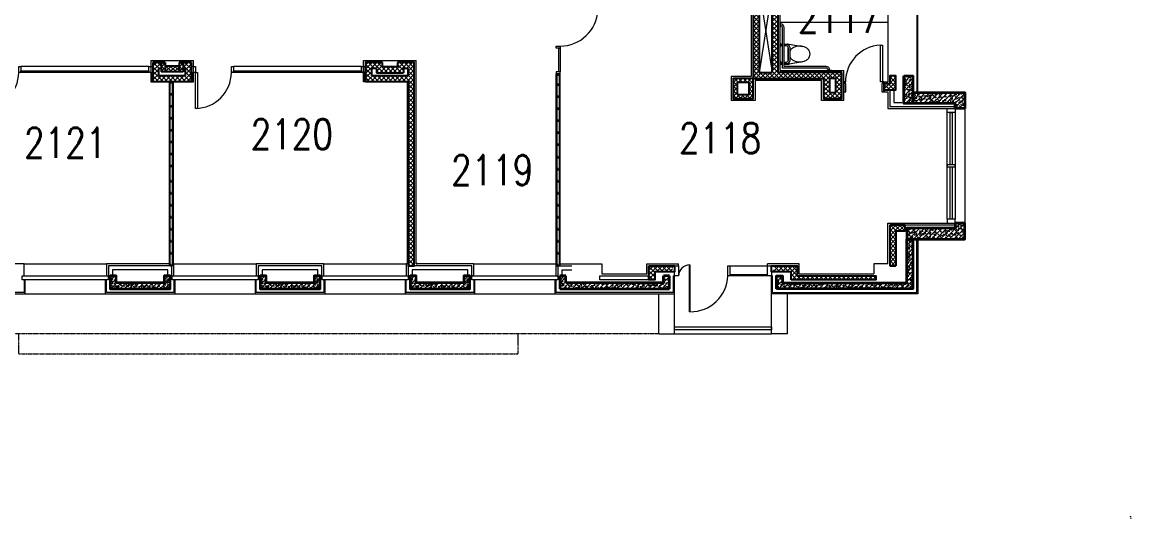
# Model space of a CAD drawing. Header units: inches. Extents: x 342932 to 557958, y 80625 to 242727.
# Drawn here: x 521725 to 549459, y 186094 to 198524 of the extents above; entities that cross this region are included whole.
import ezdxf
from ezdxf.enums import TextEntityAlignment as Align

# ---------------------------------------------------------------- set-up
doc = ezdxf.new("R2010")
doc.units = ezdxf.units.IN
doc.header["$MEASUREMENT"] = 0
doc.linetypes.add('First Floor$0$HIDDEN', pattern=[0.375, 0.25, -0.125])
for name, color, linetype, lineweight in [('0-Cubicles', 8, 'Continuous', 25), ('First Floor$0$A-G2-G-Building-Elements-Hidden', 251, 'First Floor$0$HIDDEN', 15), ('First Floor$0$A-G250-G-Walls-Low-Level', 251, 'Continuous', 15), ('First Floor$0$A-G250-G-Walls-Precast-Concrete', 251, 'Continuous', 35), ('First Floor$0$A-G250-M-Walls-Blockwork', 7, 'Continuous', 25), ('First Floor$0$A-G250-M-Walls-Plasterboard-Partition', 7, 'Continuous', 9), ('First Floor$0$A-G250-M-Walls-Stone', 251, 'Continuous', 15), ('First Floor$0$A-G252-H-Internal-Walls', 251, 'Continuous', 9), ('First Floor$0$A-G262-H-Precast-Panel', 251, 'Continuous', 5), ('First Floor$0$A-G312-M-Wall-Cladding-Panel', 7, 'Continuous', 9), ('First Floor$0$A-G312-M-Wall-Finish-Plaster', 7, 'Continuous', 15), ('First Floor$0$A-G321-M-Window', 251, 'Continuous', 9), ('First Floor$0$A-G322-M-Door', 251, 'Continuous', 15), ('First Floor$0$A-G4-M-Furniture-and-Fittings', 251, 'Continuous', 9), ('First Floor$0$A-G44-G-Fittings-Sanitary', 251, 'Continuous', 15), ('First Floor$0$A-Z036-G-Void-Symbology', 251, 'Continuous', 9), ('First Floor$0$Z-Z001-S-Room-Name-Identification-250', 7, 'Continuous', 15)]:
    doc.layers.add(name, color=color, linetype=linetype, lineweight=lineweight)
doc.styles.add('First Floor$0$Tag-RomanS', font='romans.shx', dxfattribs={"width": 0.8})
pattern_1 = [(50, (361382.11, 239676.52), (182.18467, -15.93909), [19.05, -209.55]), (355, (361382.11, 239676.52), (-35.24283, 191.05664), [15.24, -167.64]), (100.451, (361397.3, 239675.2), (146.9425, 175.11669), [16.19, -178.09]), (46.1842, (361382.11, 239727.32), (271.07904, -42.04233), [28.575, -314.325]), (96.6356, (361404.7, 239723.82), (237.40423, 247.42556), [24.285, -267.135]), (351.184, (361382.1, 239727.32), (237.4046, 247.4251), [22.86, -251.46]), (21, (361407.51, 239714.62), (151.61488, -102.26552), [19.05, -209.55]), (326, (361407.51, 239714.62), (61.80203, 184.18797), [15.24, -167.64]), (71.4514, (361420.15, 239706.1), (213.41649, 81.92286), [16.19, -178.09]), (37.5, (361382.114, 239676.52), (3.088603, 84.555039), [0, -165.608, 0, -170.18, 0, -168.275]), (7.5, (361382.11, 239676.52), (66.819663, 100.180575), [0, -97.028, 0, -161.798, 0, -64.135]), (327.5, (361325.47, 239676.52), (135.590595, -5.728744), [0, -63.5, 0, -198.12, 0, -262.89]), (317.5, (361300.07, 239676.52), (148.12918, 25.42649), [0, -82.55, 0, -131.572, 0, -186.69])]
pattern_2 = [(45, (361382.11, 239676.52), (-56.1266, 56.1266), [])]
pattern_3 = [(45, (361382.11, 239676.52), (-56.1266, 56.1266), []), (135, (361382.11, 239676.52), (-56.1266, -56.1266), [])]

# ---------------------------------------------------------------- blocks, each defined once
blk = doc.blocks.new('First Floor$0$D1000-250')
at = {"layer": 'First Floor$0$A-G322-M-Door', "ltscale": 0.02}
for q in [(-962, 250), (-950, 200)]:
    blk.add_line((-962, 200), q, dxfattribs=at)
at = {"layer": 'First Floor$0$A-G322-M-Door'}
blk.add_line((-38, 200), (-50, 200), dxfattribs=at)
blk.add_lwpolyline([(-88, 1174), (-38, 1174), (-38, 250), (-88, 250)], close=True, dxfattribs=at)
for points in [[(-962, 250), (-1000, 250), (-1000, 0), (-950, 0), (-950, 200)], [(-50, 200), (-50, 0), (0, 0), (0, 250), (-38, 250), (-38, 200)]]:
    blk.add_lwpolyline(points, dxfattribs=at)
blk.add_arc((-36, 249), 926, 93.2289, 179.9647, dxfattribs=at)
blk = doc.blocks.new('First Floor$0$Part Frame12')
for p, q in [((0, 100), (4615, 100)), ((0, 100), (0, 0)), ((0, 87), (4615, 87, 0)), ((0, 75), (4615, 75, 0)), ((4615, 25, 0), (0, 25)), ((4615, 12, 0), (0, 12)), ((0, 0), (4615, 0)), ((4615, 100), (4615, 0))]:
    blk.add_line(p, q)
at = {"elevation": 0}
for points in [[(0, 25), (0, 75), (50, 75), (50, 65), (10, 65), (10, 35), (50, 35), (50, 25)], [(300, 25), (300, 75), (350, 75), (350, 65), (310, 65), (310, 35), (350, 35), (350, 25)], [(600, 25), (600, 75), (650, 75), (650, 65), (610, 65), (610, 35), (650, 35), (650, 25)], [(900, 25), (900, 75), (950, 75), (950, 65), (910, 65), (910, 35), (950, 35), (950, 25)], [(1200, 25), (1200, 75), (1250, 75), (1250, 65), (1210, 65), (1210, 35), (1250, 35), (1250, 25)], [(1500, 25), (1500, 75), (1550, 75), (1550, 65), (1510, 65), (1510, 35), (1550, 35), (1550, 25)], [(1800, 25), (1800, 75), (1850, 75), (1850, 65), (1810, 65), (1810, 35), (1850, 35), (1850, 25)], [(2100, 25), (2100, 75), (2150, 75), (2150, 65), (2110, 65), (2110, 35), (2150, 35), (2150, 25)], [(2515, 25), (2515, 75), (2465, 75), (2465, 65), (2505, 65), (2505, 35), (2465, 35), (2465, 25)], [(2815, 25), (2815, 75), (2765, 75), (2765, 65), (2805, 65), (2805, 35), (2765, 35), (2765, 25)], [(3115, 25), (3115, 75), (3065, 75), (3065, 65), (3105, 65), (3105, 35), (3065, 35), (3065, 25)], [(3415, 25), (3415, 75), (3365, 75), (3365, 65), (3405, 65), (3405, 35), (3365, 35), (3365, 25)], [(3715, 25), (3715, 75), (3665, 75), (3665, 65), (3705, 65), (3705, 35), (3665, 35), (3665, 25)], [(4015, 25), (4015, 75), (3965, 75), (3965, 65), (4005, 65), (4005, 35), (3965, 35), (3965, 25)], [(4315, 25), (4315, 75), (4265, 75), (4265, 65), (4305, 65), (4305, 35), (4265, 35), (4265, 25)], [(4615, 25), (4615, 75), (4565, 75), (4565, 65), (4605, 65), (4605, 35), (4565, 35), (4565, 25)]]:
    blk.add_lwpolyline(points, close=True, dxfattribs=at)
blk = doc.blocks.new('First Floor$0$tag-roomname')
at = {"lineweight": 18, "ltscale": 0.01, "style": 'First Floor$0$Tag-RomanS', "width": 0.8}
blk.add_attdef('ROOM_NO_2', text='', height=3, dxfattribs=at).set_placement((0, 1.61), align=Align.MIDDLE_CENTER)
at = {"linetype": 'ByBlock', "lineweight": 15, "ltscale": 0.01, "style": 'First Floor$0$Tag-RomanS', "width": 0.8, "flags": 1}
for tag, p in [('ROOM_NAME_1', (0, -2.29)), ('ROOM_NAME_2', (0, -5.74))]:
    blk.add_attdef(tag, text='', height=2.5, dxfattribs=at).set_placement(p, align=Align.MIDDLE_CENTER)
blk = doc.blocks.new('First Floor$0$d25')
at = {"layer": 'First Floor$0$A-G321-M-Window', "elevation": 0}
blk.add_lwpolyline([(152280, -42465), (149070, -42465), (149070, -42435), (152280, -42435)], close=True, dxfattribs=at)
at = {"layer": 'First Floor$0$A-G322-M-Door'}
for p, q in [((152280, -42325, 0), (149070, -42325, 0)), ((152280, -42475, 0), (149070, -42475, 0))]:
    blk.add_line(p, q, dxfattribs=at)
at = {"layer": 'First Floor$0$A-G322-M-Door', "elevation": 0}
for points in [[(148070, -42475), (148070, -42325), (148120, -42325), (148120, -42475)], [(149020, -42475), (149020, -42325), (149070, -42325), (149070, -42475)], [(152280, -42475), (152280, -42325), (152330, -42325), (152330, -42475)], [(148170, -43375), (148120, -43375), (148120, -42475), (148170, -42475)]]:
    blk.add_lwpolyline(points, close=True, dxfattribs=at)
at = {"layer": 'First Floor$0$A-G322-M-Door'}
blk.add_arc((148120, -42475, 0), 900, 270, 0, dxfattribs=at)

msp = doc.modelspace()

# ---------------------------------------------------------------- hatches: boundary and pattern name
at = {"layer": 'First Floor$0$A-G252-H-Internal-Walls'}
h = msp.add_hatch(dxfattribs=at)
h.set_pattern_fill('ANSI37', color=256, scale=25, style=0)
h.set_pattern_definition(pattern_3)
h.paths.add_polyline_path([(540484.6, 197266.5), (540484.6, 199376.5), (540159.6, 199376.5), (540159.6, 197266.5)], flags=16)
h.paths.add_polyline_path([(542082.1, 197116.5), (541920.1, 197116.5), (541920.1, 196766.5), (542082.1, 196766.5)], flags=16)
h.paths.add_polyline_path([(542232.1, 197266.5), (540634.6, 197266.5), (540634.6, 199376.5), (543432.1, 199376.5), (543432.1, 199526.5), (540009.6, 199526.5), (540009.6, 197116.5), (541770.1, 197116.5), (541770.1, 196616.5), (542232.1, 196616.5)])
h = msp.add_hatch(dxfattribs=at)
h.set_pattern_fill('ANSI37', color=256, scale=25, angle=270, style=0)
h.set_pattern_definition([(315, (361382.11, 239676.52), (56.1266, 56.1266), []), (45, (361382.11, 239676.52), (-56.1266, 56.1266), [])])
h.paths.add_polyline_path([(525957.1, 197516.5), (525752.1, 197516.5), (525752.1, 197366.5), (525807.1, 197366.5), (525807.1, 197191.5), (525147.1, 197191.5), (525147.1, 197366.5), (525202.1, 197366.5), (525202.1, 197516.5), (524997.1, 197516.5), (524997.1, 197041.5), (525957.1, 197041.5)])
h.paths.add_polyline_path([(525752.1, 197516.5), (525652.1, 197516.5), (525652.1, 197276.5), (525752.1, 197276.5)], flags=17)
h.paths.add_polyline_path([(525652.1, 197426.5), (525302.1, 197426.5), (525302.1, 197276.5), (525652.1, 197276.5)], flags=17)
h.paths.add_polyline_path([(525302.1, 197516.5), (525202.1, 197516.5), (525202.1, 197276.5), (525302.1, 197276.5)], flags=17)
h = msp.add_hatch(dxfattribs=at)
h.set_pattern_fill('ANSI37', color=256, scale=25, style=0)
h.set_pattern_definition(pattern_3)
h.paths.add_polyline_path([(531532.1, 197516.5), (531112.1, 197516.5), (531112.1, 197406.4), (530742.1, 197406.4), (530742.1, 197516.5), (530317.1, 197516.5), (530317.1, 197041.6), (531382.1, 197041.6), (531382.1, 192426.5), (531532.1, 192426.5)])
h.paths.add_polyline_path([(530467.1, 197191.6), (530467.1, 197366.5), (530592.1, 197366.5), (530592.1, 197256.4), (531262.1, 197256.4), (531262.1, 197366.5), (531382.1, 197366.5), (531382.1, 197191.6)], flags=16)
h = msp.add_hatch(dxfattribs=at)
h.set_pattern_fill('AR-CONC', color=256, scale=0.3, angle=90, style=0)
h.set_pattern_definition([(40, (672972.08, 239676.52), (-4.781726, 54.655401), [5.715, -62.865]), (95, (672972.08, 239676.52), (57.316993, -10.572848), [4.572, -50.292]), (349.549, (672971.68, 239681.076), (52.535006, 44.08275), [4.857, -53.427]), (43.8158, (672987.32, 239676.52), (-12.612698, 81.323712), [8.5725, -94.2975]), (353.3644, (672986.27, 239683.3), (74.227667, 71.22127), [7.2855, -80.1405]), (98.816, (672987.32, 239676.52), (74.227535, 71.22138), [6.858, -75.438]), (69, (672983.51, 239684.14), (-30.679656, 45.484464), [5.715, -62.865]), (124, (672983.51, 239684.14), (55.25639, 18.540609), [4.572, -50.292]), (18.5486, (672980.95, 239687.93), (24.576857, 64.024947), [4.857, -53.427]), (52.5, (672972.08, 239676.522), (25.3665117, 0.926581), [0, -49.6824, 0, -51.054, 0, -50.4825]), (82.5, (672972.08, 239676.522), (30.0541724, 20.0458988), [0, -29.1084, 0, -48.5394, 0, -19.2405]), (122.5, (672972.08, 239659.53), (-1.7186232, 40.6771786), [0, -19.05, 0, -59.436, 0, -78.867]), (132.5, (672972.08, 239651.91), (7.627947, 44.4387544), [0, -24.765, 0, -39.4716, 0, -56.007])])
h.paths.add_polyline_path([(524962.1, 197266.5), (524997.1, 197266.5), (524997.1, 197041.5), (524962.1, 197041.5)])
h = msp.add_hatch(dxfattribs=at)
h.set_pattern_fill('AR-CONC', color=256, scale=0.3, angle=90, style=0)
h.set_pattern_definition([(140, (377982.15, 239676.52), (4.781726, 54.655401), [5.715, -62.865]), (85, (377982.15, 239676.52), (-57.316993, -10.572848), [4.572, -50.292]), (190.451, (377982.546, 239681.076), (-52.535006, 44.08275), [4.857, -53.427]), (136.1842, (377966.91, 239676.52), (12.612698, 81.323712), [8.5725, -94.2975]), (186.6356, (377967.96, 239683.3), (-74.227667, 71.22127), [7.2855, -80.1405]), (81.184, (377966.91, 239676.52), (-74.227535, 71.22138), [6.858, -75.438]), (111, (377970.72, 239684.14), (30.679656, 45.484464), [5.715, -62.865]), (56, (377970.72, 239684.14), (-55.25639, 18.540609), [4.572, -50.292]), (161.4514, (377973.274, 239687.93), (-24.576857, 64.024947), [4.857, -53.427]), (127.5, (377982.148, 239676.522), (-25.3665117, 0.926581), [0, -49.6824, 0, -51.054, 0, -50.4825]), (97.5, (377982.148, 239676.522), (-30.0541724, 20.0458988), [0, -29.1084, 0, -48.5394, 0, -19.2405]), (57.5, (377982.148, 239659.53), (1.7186232, 40.6771786), [0, -19.05, 0, -59.436, 0, -78.867]), (47.5, (377982.148, 239651.91), (-7.627947, 44.4387544), [0, -24.765, 0, -39.4716, 0, -56.007])])
h.paths.add_polyline_path([(525992.2, 197266.5), (525957.1, 197266.5), (525957.1, 197041.5), (525992.1, 197041.5)])
h = msp.add_hatch(dxfattribs=at)
h.set_pattern_fill('AR-CONC', color=256, scale=0.3, angle=90, style=0)
h.set_pattern_definition([(40, (678292.084, 239676.52), (-4.781726, 54.655401), [5.715, -62.865]), (95, (678292.084, 239676.52), (57.316993, -10.572848), [4.572, -50.292]), (349.549, (678291.686, 239681.076), (52.535006, 44.08275), [4.857, -53.427]), (43.8158, (678307.324, 239676.52), (-12.612698, 81.323712), [8.5725, -94.2975]), (353.3644, (678306.27, 239683.3), (74.227667, 71.22127), [7.2855, -80.1405]), (98.816, (678307.32, 239676.52), (74.227535, 71.22138), [6.858, -75.438]), (69, (678303.514, 239684.14), (-30.679656, 45.484464), [5.715, -62.865]), (124, (678303.514, 239684.14), (55.25639, 18.540609), [4.572, -50.292]), (18.5486, (678300.96, 239687.93), (24.576857, 64.024947), [4.857, -53.427]), (52.5, (678292.084, 239676.522), (25.3665117, 0.926581), [0, -49.6824, 0, -51.054, 0, -50.4825]), (82.5, (678292.084, 239676.522), (30.0541724, 20.0458988), [0, -29.1084, 0, -48.5394, 0, -19.2405]), (122.5, (678292.084, 239659.53), (-1.7186232, 40.6771786), [0, -19.05, 0, -59.436, 0, -78.867]), (132.5, (678292.084, 239651.91), (7.627947, 44.4387544), [0, -24.765, 0, -39.4716, 0, -56.007])])
h.paths.add_polyline_path([(530282.1, 197266.5), (530317.1, 197266.5), (530317.1, 197041.5), (530282.1, 197041.5)])
h = msp.add_hatch(dxfattribs=at)
h.set_pattern_fill('ANSI37', color=256, scale=25, style=0)
h.set_pattern_definition(pattern_3)
h.paths.add_polyline_path([(540009.6, 197116.5), (539509.6, 197116.5), (539509.6, 196616.5), (540009.6, 196616.5)])
h.paths.add_polyline_path([(539909.6, 197016.5), (539909.6, 196716.5), (539609.6, 196716.5), (539609.6, 197016.5)], flags=16)
h = msp.add_hatch(dxfattribs=at)
h.set_pattern_fill('ANSI37', color=256, scale=25, style=0)
h.set_pattern_definition(pattern_3)
h.paths.add_polyline_path([(543582.1, 197176.5), (543432.1, 197176.5), (543432.1, 196976.5), (543282.1, 196976.5), (543282.1, 196826.5), (543582.1, 196826.5)])
h = msp.add_hatch(dxfattribs=at)
h.set_pattern_fill('ANSI37', color=256, scale=25, style=0)
h.set_pattern_definition(pattern_3)
h.paths.add_polyline_path([(543807.1, 193441.7), (543682.1, 193441.7), (543682.1, 193291.7), (543807.1, 193291.7)])
h.paths.add_polyline_path([(543682.1, 193441.7), (543432.1, 193441.7), (543432.1, 192426.5), (543582.1, 192426.5), (543582.1, 193291.7), (543682.1, 193291.7)])
h = msp.add_hatch(dxfattribs=at)
h.set_pattern_fill('ANSI37', color=256, scale=25, style=0)
h.set_pattern_definition(pattern_3)
h.paths.add_polyline_path([(537402.1, 192426.5), (537997.1, 192426.5), (537997.1, 192276.5), (537552.1, 192276.5), (537552.1, 192076.5), (537402.1, 192076.5)])
h = msp.add_hatch(dxfattribs=at)
h.set_pattern_fill('ANSI37', color=256, scale=25, style=0)
h.set_pattern_definition(pattern_3)
h.paths.add_polyline_path([(540962.1, 192076.5), (540962.1, 192276.5), (540517.1, 192276.5), (540517.1, 192426.5), (541112.1, 192426.5), (541112.1, 192176.5), (543082.1, 192176.5), (543082.1, 192076.5)])
at = {"layer": 'First Floor$0$A-G262-H-Precast-Panel'}
h = msp.add_hatch(dxfattribs=at)
h.set_pattern_fill('ANSI31', color=256, scale=25, style=0)
h.set_pattern_definition(pattern_2)
h.paths.add_polyline_path([(543782.1, 197176.5), (544007.1, 197176.5), (544007.1, 196486.3), (543782.1, 196486.3)])
h = msp.add_hatch(dxfattribs=at)
h.set_pattern_fill('AR-CONC', color=256, style=0)
h.set_pattern_definition(pattern_1)
h.paths.add_polyline_path([(543782.1, 197176.5), (544007.1, 197176.5), (544007.1, 196486.3), (543782.1, 196486.3)])
h = msp.add_hatch(dxfattribs=at)
h.set_pattern_fill('AR-CONC', color=256, style=0)
h.set_pattern_definition(pattern_1)
h.paths.add_polyline_path([(545307.1, 196761.3), (544007.1, 196761.3), (544007.1, 196486.3), (545067.1, 196486.3), (545067.1, 196361.3), (545307.1, 196361.3)])
h = msp.add_hatch(dxfattribs=at)
h.set_pattern_fill('ANSI31', color=256, scale=25, style=0)
h.set_pattern_definition(pattern_2)
h.paths.add_polyline_path([(545307.1, 196361.3), (545067.1, 196361.3), (545067.1, 196486.3), (544007.1, 196486.3), (544007.1, 196761.3), (545307.1, 196761.3)])
h = msp.add_hatch(dxfattribs=at)
h.set_pattern_fill('ANSI31', color=256, scale=25, style=0)
h.set_pattern_definition(pattern_2)
h.paths.add_polyline_path([(545307.1, 193491.7), (545067.1, 193491.7), (545067.1, 193366.7), (543857.1, 193366.7), (543857.1, 193091.7), (545307.1, 193091.7)])
h = msp.add_hatch(dxfattribs=at)
h.set_pattern_fill('AR-CONC', color=256, style=0)
h.set_pattern_definition(pattern_1)
h.paths.add_polyline_path([(545307.1, 193491.7), (545067.1, 193491.7), (545067.1, 193366.7), (543857.1, 193366.7), (543857.1, 193091.7), (545307.1, 193091.7)])
h = msp.add_hatch(dxfattribs=at)
h.set_pattern_fill('ANSI31', color=256, scale=25, style=0)
h.set_pattern_definition(pattern_2)
h.paths.add_polyline_path([(540592.1, 191851.5), (540592.1, 192176.5), (540742.1, 192176.5), (540742.1, 192001.5), (543857.1, 192001.5), (543857.1, 193091.7), (544007.1, 193091.7), (544007.1, 191851.5)])
h = msp.add_hatch(dxfattribs=at)
h.set_pattern_fill('AR-CONC', color=256, style=0)
h.set_pattern_definition(pattern_1)
h.paths.add_polyline_path([(540592.1, 191851.5), (540592.1, 192176.5), (540742.1, 192176.5), (540742.1, 192001.5), (543857.1, 192001.5), (543857.1, 193091.7), (544007.1, 193091.7), (544007.1, 191851.5)])
h = msp.add_hatch(dxfattribs=at)
h.set_pattern_fill('AR-CONC', color=256, style=0)
h.set_pattern_definition([(50, (353882.11, 239676.52), (182.18467, -15.93909), [19.05, -209.55]), (355, (353882.11, 239676.52), (-35.24283, 191.05664), [15.24, -167.64]), (100.451, (353897.3, 239675.2), (146.9425, 175.11669), [16.19, -178.09]), (46.1842, (353882.11, 239727.32), (271.07904, -42.04233), [28.575, -314.325]), (96.6356, (353904.7, 239723.82), (237.40423, 247.42556), [24.285, -267.135]), (351.184, (353882.1, 239727.32), (237.4046, 247.4251), [22.86, -251.46]), (21, (353907.51, 239714.62), (151.61488, -102.26552), [19.05, -209.55]), (326, (353907.51, 239714.62), (61.80203, 184.18797), [15.24, -167.64]), (71.4514, (353920.15, 239706.1), (213.41649, 81.92286), [16.19, -178.09]), (37.5, (353882.114, 239676.52), (3.088603, 84.55504), [0, -165.608, 0, -170.18, 0, -168.275]), (7.5, (353882.11, 239676.52), (66.819663, 100.180575), [0, -97.028, 0, -161.798, 0, -64.135]), (327.5, (353825.47, 239676.52), (135.590595, -5.728744), [0, -63.5, 0, -198.12, 0, -262.89]), (317.5, (353800.07, 239676.52), (148.12918, 25.42649), [0, -82.55, 0, -131.572, 0, -186.69])])
h.paths.add_polyline_path([(525427.1, 192176.5), (525277.1, 192176.5), (525277.1, 192001.5), (524077.1, 192001.5), (524077.1, 192176.5), (523927.1, 192176.5), (523927.1, 191851.5), (525427.1, 191851.5)])
h = msp.add_hatch(dxfattribs=at)
h.set_pattern_fill('ANSI31', color=256, scale=25, style=0)
h.set_pattern_definition([(45, (353882.11, 239676.52), (-56.1266, 56.1266), [])])
h.paths.add_polyline_path([(525427.1, 192176.5), (525277.1, 192176.5), (525277.1, 192001.5), (524077.1, 192001.5), (524077.1, 192176.5), (523927.1, 192176.5), (523927.1, 191851.5), (525427.1, 191851.5)])
h = msp.add_hatch(dxfattribs=at)
h.set_pattern_fill('AR-CONC', color=256, style=0)
h.set_pattern_definition([(50, (357632.11, 239676.52), (182.18467, -15.93909), [19.05, -209.55]), (355, (357632.11, 239676.52), (-35.24283, 191.05664), [15.24, -167.64]), (100.451, (357647.3, 239675.2), (146.9425, 175.11669), [16.19, -178.09]), (46.1842, (357632.11, 239727.32), (271.07904, -42.04233), [28.575, -314.325]), (96.6356, (357654.7, 239723.82), (237.40423, 247.42556), [24.285, -267.135]), (351.184, (357632.1, 239727.32), (237.4046, 247.4251), [22.86, -251.46]), (21, (357657.51, 239714.62), (151.61488, -102.26552), [19.05, -209.55]), (326, (357657.51, 239714.62), (61.80203, 184.18797), [15.24, -167.64]), (71.4514, (357670.15, 239706.1), (213.41649, 81.92286), [16.19, -178.09]), (37.5, (357632.114, 239676.52), (3.088603, 84.55504), [0, -165.608, 0, -170.18, 0, -168.275]), (7.5, (357632.11, 239676.52), (66.819663, 100.180575), [0, -97.028, 0, -161.798, 0, -64.135]), (327.5, (357575.47, 239676.52), (135.590595, -5.728744), [0, -63.5, 0, -198.12, 0, -262.89]), (317.5, (357550.07, 239676.52), (148.12918, 25.42649), [0, -82.55, 0, -131.572, 0, -186.69])])
h.paths.add_polyline_path([(529177.1, 192176.5), (529027.1, 192176.5), (529027.1, 192001.5), (527827.1, 192001.5), (527827.1, 192176.5), (527677.1, 192176.5), (527677.1, 191851.5), (529177.1, 191851.5)])
h = msp.add_hatch(dxfattribs=at)
h.set_pattern_fill('ANSI31', color=256, scale=25, style=0)
h.set_pattern_definition([(45, (357632.11, 239676.52), (-56.1266, 56.1266), [])])
h.paths.add_polyline_path([(529177.1, 192176.5), (529027.1, 192176.5), (529027.1, 192001.5), (527827.1, 192001.5), (527827.1, 192176.5), (527677.1, 192176.5), (527677.1, 191851.5), (529177.1, 191851.5)])
h = msp.add_hatch(dxfattribs=at)
h.set_pattern_fill('AR-CONC', color=256, style=0)
h.set_pattern_definition(pattern_1)
h.paths.add_polyline_path([(531577.1, 192001.5), (531577.1, 192176.5), (531427.1, 192176.5), (531427.1, 191851.5), (532927.1, 191851.5), (532927.1, 192176.5), (532777.1, 192176.5), (532777.1, 192001.5)])
h = msp.add_hatch(dxfattribs=at)
h.set_pattern_fill('ANSI31', color=256, scale=25, style=0)
h.set_pattern_definition(pattern_2)
h.paths.add_polyline_path([(532927.1, 192176.5), (532777.1, 192176.5), (532777.1, 192001.5), (531577.1, 192001.5), (531577.1, 192176.5), (531427.1, 192176.5), (531427.1, 191851.5), (532927.1, 191851.5)])
h = msp.add_hatch(dxfattribs=at)
h.set_pattern_fill('ANSI31', color=256, scale=25, style=0)
h.set_pattern_definition(pattern_2)
h.paths.add_polyline_path([(537922.1, 192176.5), (537772.1, 192176.5), (537772.1, 192001.5), (535327.1, 192001.5), (535327.1, 192176.5), (535177.1, 192176.5), (535177.1, 191851.5), (537922.1, 191851.5)])
h = msp.add_hatch(dxfattribs=at)
h.set_pattern_fill('AR-CONC', color=256, style=0)
h.set_pattern_definition(pattern_1)
h.paths.add_polyline_path([(537922.1, 192176.5), (537772.1, 192176.5), (537772.1, 192001.5), (535327.1, 192001.5), (535327.1, 192176.5), (535177.1, 192176.5), (535177.1, 191851.5), (537922.1, 191851.5)])

# ---------------------------------------------------------------- linework, layer by layer
at = {"layer": '0-Cubicles', "color": 250}
msp.add_line((531607.1, 192476.5, 0), (531582.1, 192476.5, 0), dxfattribs=at)
at = {"layer": 'First Floor$0$A-G2-G-Building-Elements-Hidden'}
msp.add_line((537647.1, 190726.5), (514302.1, 190726.5, 0), dxfattribs=at)
msp.add_lwpolyline([(521632.1, 190726.5), (521632.1, 190226.5), (534132.1, 190226.5), (534132.1, 190726.5)], dxfattribs=at)
at = {"layer": 'First Floor$0$A-G250-G-Walls-Low-Level'}
for p, q in [((545307.1, 196361.3, 0), (545307.1, 193491.7, 0)), ((521772.1, 192476.5, 0), (523832.1, 192476.5, 0)), ((525522.1, 192476.5, 0), (527582.1, 192476.5, 0)), ((529272.1, 192476.5, 0), (531332.1, 192476.5, 0)), ((533022.1, 192476.5, 0), (535082.1, 192476.5, 0)), ((521802.1, 191726.5, 0), (523802.1, 191726.5, 0)), ((525552.1, 191726.5, 0), (527552.1, 191726.5, 0)), ((529302.1, 191726.5, 0), (531302.1, 191726.5, 0)), ((533052.1, 191726.5, 0), (535052.1, 191726.5, 0)), ((538047.1, 190726.5, 0), (540467.1, 190726.5))]:
    msp.add_line(p, q, dxfattribs=at)
at = {"layer": 'First Floor$0$A-G250-G-Walls-Precast-Concrete'}
for p, q in [((544007.1, 193091.7), (543857.1, 193091.7)), ((535327.1, 192176.5), (535177.1, 192176.5)), ((535177.1, 192176.5), (535177.1, 191851.5)), ((535327.1, 192001.5), (535327.1, 192176.5)), ((537772.1, 192001.5), (535327.1, 192001.5)), ((537922.1, 192176.5), (537772.1, 192176.5)), ((537772.1, 192001.5), (537772.1, 192176.5)), ((537922.1, 191851.5), (537922.1, 192176.5)), ((535177.1, 191851.5), (537922.1, 191851.5)), ((537662.1, 191851.5), (537812.1, 191851.5))]:
    msp.add_line(p, q, dxfattribs=at)
for points in [[(543782.1, 197176.5), (544007.1, 197176.5), (544007.1, 196486.3), (543782.1, 196486.3)], [(545307.1, 196361.3), (545067.1, 196361.3), (545067.1, 196486.3), (544007.1, 196486.3), (544007.1, 196761.3), (545307.1, 196761.3)], [(545307.1, 193491.7), (545067.1, 193491.7), (545067.1, 193366.7), (543857.1, 193366.7), (543857.1, 193091.7), (545307.1, 193091.7)], [(540592.1, 191851.5), (540592.1, 192176.5), (540742.1, 192176.5), (540742.1, 192001.5), (543857.1, 192001.5), (543857.1, 193091.7), (544007.1, 193091.7), (544007.1, 191851.5)]]:
    msp.add_lwpolyline(points, close=True, dxfattribs=at)
at = {"layer": 'First Floor$0$A-G250-G-Walls-Precast-Concrete', "elevation": 0}
for points in [[(523927.1, 192176.5), (523927.1, 191851.5), (525427.1, 191851.5), (525427.1, 192176.5), (525277.1, 192176.5), (525277.1, 192001.5), (524077.1, 192001.5), (524077.1, 192176.5), (523927.1, 192176.5)], [(527677.1, 192176.5), (527677.1, 191851.5), (529177.1, 191851.5), (529177.1, 192176.5), (529027.1, 192176.5), (529027.1, 192001.5), (527827.1, 192001.5), (527827.1, 192176.5), (527677.1, 192176.5)], [(531427.1, 192176.5), (531427.1, 191851.5), (532927.1, 191851.5), (532927.1, 192176.5), (532777.1, 192176.5), (532777.1, 192001.5), (531577.1, 192001.5), (531577.1, 192176.5), (531427.1, 192176.5)]]:
    msp.add_lwpolyline(points, dxfattribs=at)
at = {"layer": 'First Floor$0$A-G250-M-Walls-Blockwork'}
for p, q in [((525302.1, 197516.5, 0), (524997.1, 197516.5, 0)), ((524997.1, 197516.5, 0), (524997.1, 197041.5, 0)), ((525202.1, 197516.5, 0), (525202.1, 197276.5, 0)), ((525302.1, 197516.5, 0), (525302.1, 197276.5, 0)), ((525957.1, 197516.5, 0), (525652.1, 197516.5, 0)), ((525652.1, 197516.5, 0), (525652.1, 197276.5, 0)), ((525752.1, 197516.5, 0), (525752.1, 197276.5, 0)), ((525957.1, 197041.5, 0), (525957.1, 197516.5, 0)), ((530742.1, 197406.4, 0), (530742.1, 197516.5, 0)), ((531112.1, 197516.5, 0), (531112.1, 197406.4, 0)), ((525147.1, 197191.5, 0), (525147.1, 197366.5, 0)), ((525202.1, 197366.5, 0), (525147.1, 197366.5, 0)), ((525147.1, 197191.5, 0), (525807.1, 197191.5, 0)), ((525752.1, 197276.5, 0), (525202.1, 197276.5, 0)), ((525652.1, 197426.5, 0), (525302.1, 197426.5, 0)), ((525752.1, 197366.5, 0), (525807.1, 197366.5, 0)), ((525807.1, 197191.5, 0), (525807.1, 197366.5, 0)), ((530467.1, 197366.5, 0), (530467.1, 197191.6, 0)), ((530592.1, 197366.5, 0), (530467.1, 197366.5, 0)), ((530467.1, 197191.6, 0), (531382.1, 197191.6, 0)), ((530592.1, 197366.5, 0), (530592.1, 197256.4, 0)), ((530592.1, 197256.4, 0), (531262.1, 197256.4, 0)), ((531112.1, 197406.4, 0), (530742.1, 197406.4, 0)), ((531262.1, 197366.5, 0), (531262.1, 197256.4, 0)), ((531382.1, 197366.5, 0), (531262.1, 197366.5, 0)), ((531382.1, 197191.6, 0), (531382.1, 197366.5, 0)), ((524997.1, 197041.5, 0), (525957.1, 197041.5, 0)), ((543807.1, 193441.7, 0), (543432.1, 193441.7, 0)), ((543432.1, 193441.7, 0), (543432.1, 192426.5, 0)), ((543432.1, 192426.5, 0), (543582.1, 192426.5, 0))]:
    msp.add_line(p, q, dxfattribs=at)
at = {"layer": 'First Floor$0$A-G250-M-Walls-Blockwork', "elevation": 0}
for points in [[(542232.1, 197266.5), (540634.6, 197266.5), (540634.6, 199376.5), (543432.1, 199376.5), (543432.1, 199526.5), (540009.6, 199526.5), (540009.6, 197116.5), (541770.1, 197116.5), (541770.1, 196616.5), (542232.1, 196616.5), (542232.1, 197266.5)], [(530742.1, 197516.5), (530317.1, 197516.5), (530317.1, 197041.6), (531382.1, 197041.6), (531382.1, 192426.5), (531532.1, 192426.5), (531532.1, 197516.5), (531112.1, 197516.5)], [(540009.6, 197116.5), (539509.6, 197116.5), (539509.6, 196616.5), (540009.6, 196616.5), (540009.6, 197116.5)], [(540962.1, 192076.5), (540962.1, 192276.5), (540467.1, 192276.5), (540467.1, 192426.5), (541112.1, 192426.5), (541112.1, 192176.5), (543082.1, 192176.5), (543082.1, 192076.5), (540962.1, 192076.5)]]:
    msp.add_lwpolyline(points, dxfattribs=at)
for points in [[(540484.6, 197266.5), (540484.6, 199376.5), (540159.6, 199376.5), (540159.6, 197266.5)], [(539609.6, 196716.5), (539909.6, 196716.5), (539909.6, 197016.5), (539609.6, 197016.5)], [(542082.1, 197116.5), (541920.1, 197116.5), (541920.1, 196766.5), (542082.1, 196766.5)], [(543282.1, 196976.5), (543282.1, 196826.5), (543582.1, 196826.5), (543582.1, 197176.5), (543432.1, 197176.5), (543432.1, 196976.5)], [(537402.1, 192426.5), (538047.1, 192426.5), (538047.1, 192276.5), (537552.1, 192276.5), (537552.1, 192076.5), (537402.1, 192076.5)]]:
    msp.add_lwpolyline(points, close=True, dxfattribs=at)
at = {"layer": 'First Floor$0$A-G250-M-Walls-Blockwork'}
msp.add_lwpolyline([(543807.1, 193441.7), (543807.1, 193291.7), (543582.1, 193291.7), (543582.1, 192426.5)], dxfattribs=at)
at = {"layer": 'First Floor$0$A-G250-M-Walls-Plasterboard-Partition'}
for p, q in [((535082.1, 192476.5, 0), (535082.1, 197228.5)), ((535182.1, 197228.5), (535082.1, 197228.5)), ((535094.6, 192426.5, 0), (535094.6, 197228.5, 0)), ((535107.1, 192426.5, 0), (535107.1, 197228.5, 0)), ((535157.1, 197228.5, 0), (535157.1, 192426.5, 0)), ((535169.6, 197228.5, 0), (535169.6, 192426.5, 0)), ((535182.1, 192426.5, 0), (535182.1, 197228.5)), ((535082.1, 192426.5), (535182.1, 192426.5))]:
    msp.add_line(p, q, dxfattribs=at)
at = {"layer": 'First Floor$0$A-G250-M-Walls-Plasterboard-Partition', "elevation": 0}
for points in [[(535107.1, 197228.5), (535157.1, 197228.5), (535157.1, 197178.5), (535147.1, 197178.5), (535147.1, 197218.5), (535117.1, 197218.5), (535117.1, 197178.5), (535107.1, 197178.5)], [(535107.1, 196982.5), (535157.1, 196982.5), (535157.1, 196932.5), (535147.1, 196932.5), (535147.1, 196972.5), (535117.1, 196972.5), (535117.1, 196932.5), (535107.1, 196932.5)], [(535107.1, 196682.5), (535157.1, 196682.5), (535157.1, 196632.5), (535147.1, 196632.5), (535147.1, 196672.5), (535117.1, 196672.5), (535117.1, 196632.5), (535107.1, 196632.5)], [(535107.1, 196382.5), (535157.1, 196382.5), (535157.1, 196332.5), (535147.1, 196332.5), (535147.1, 196372.5), (535117.1, 196372.5), (535117.1, 196332.5), (535107.1, 196332.5)], [(535107.1, 196082.5), (535157.1, 196082.5), (535157.1, 196032.5), (535147.1, 196032.5), (535147.1, 196072.5), (535117.1, 196072.5), (535117.1, 196032.5), (535107.1, 196032.5)], [(535107.1, 195782.5), (535157.1, 195782.5), (535157.1, 195732.5), (535147.1, 195732.5), (535147.1, 195772.5), (535117.1, 195772.5), (535117.1, 195732.5), (535107.1, 195732.5)], [(535107.1, 195482.5), (535157.1, 195482.5), (535157.1, 195432.5), (535147.1, 195432.5), (535147.1, 195472.5), (535117.1, 195472.5), (535117.1, 195432.5), (535107.1, 195432.5)], [(535107.1, 195126.5), (535157.1, 195126.5), (535157.1, 195176.5), (535147.1, 195176.5), (535147.1, 195136.5), (535117.1, 195136.5), (535117.1, 195176.5), (535107.1, 195176.5)], [(535107.1, 194826.5), (535157.1, 194826.5), (535157.1, 194876.5), (535147.1, 194876.5), (535147.1, 194836.5), (535117.1, 194836.5), (535117.1, 194876.5), (535107.1, 194876.5)], [(535107.1, 194526.5), (535157.1, 194526.5), (535157.1, 194576.5), (535147.1, 194576.5), (535147.1, 194536.5), (535117.1, 194536.5), (535117.1, 194576.5), (535107.1, 194576.5)], [(535107.1, 194226.5), (535157.1, 194226.5), (535157.1, 194276.5), (535147.1, 194276.5), (535147.1, 194236.5), (535117.1, 194236.5), (535117.1, 194276.5), (535107.1, 194276.5)], [(535107.1, 193926.5), (535157.1, 193926.5), (535157.1, 193976.5), (535147.1, 193976.5), (535147.1, 193936.5), (535117.1, 193936.5), (535117.1, 193976.5), (535107.1, 193976.5)], [(535107.1, 193626.5), (535157.1, 193626.5), (535157.1, 193676.5), (535147.1, 193676.5), (535147.1, 193636.5), (535117.1, 193636.5), (535117.1, 193676.5), (535107.1, 193676.5)], [(535107.1, 193326.5), (535157.1, 193326.5), (535157.1, 193376.5), (535147.1, 193376.5), (535147.1, 193336.5), (535117.1, 193336.5), (535117.1, 193376.5), (535107.1, 193376.5)], [(535107.1, 193026.5), (535157.1, 193026.5), (535157.1, 193076.5), (535147.1, 193076.5), (535147.1, 193036.5), (535117.1, 193036.5), (535117.1, 193076.5), (535107.1, 193076.5)], [(535107.1, 192726.5), (535157.1, 192726.5), (535157.1, 192776.5), (535147.1, 192776.5), (535147.1, 192736.5), (535117.1, 192736.5), (535117.1, 192776.5), (535107.1, 192776.5)], [(535107.1, 192426.5), (535157.1, 192426.5), (535157.1, 192476.5), (535147.1, 192476.5), (535147.1, 192436.5), (535117.1, 192436.5), (535117.1, 192476.5), (535107.1, 192476.5)]]:
    msp.add_lwpolyline(points, close=True, dxfattribs=at)
at = {"layer": 'First Floor$0$A-G250-M-Walls-Stone'}
msp.add_line((543382.1, 192476.3, 0), (543382.1, 193156.9, 0), dxfattribs=at)
at = {"layer": 'First Floor$0$A-G312-M-Wall-Cladding-Panel'}
for p, q in [((544102.1, 193091.7), (544132.1, 193091.7)), ((544102.1, 191756.5), (544102.1, 193091.7)), ((544132.1, 193091.7), (544132.1, 191726.5)), ((535082.1, 192076.5, 0), (535052.1, 192076.5, 0)), ((535052.1, 192076.5, 0), (535052.1, 191726.5, 0)), ((535082.1, 191756.5, 0), (535082.1, 192076.5, 0)), ((538017.1, 191756.5, 0), (538017.1, 192176.5)), ((538047.1, 192176.5), (538017.1, 192176.5)), ((538047.1, 191726.5), (538047.1, 192176.5)), ((540467.1, 191726.5), (540467.1, 192176.5)), ((540497.1, 192176.5), (540467.1, 192176.5)), ((540497.1, 191756.5, 0), (540497.1, 192176.5)), ((535052.1, 191726.5, 0), (538047.1, 191726.5, 0)), ((538017.1, 191756.5, 0), (535082.1, 191756.5, 0)), ((544132.1, 191726.5), (540467.1, 191726.5)), ((540497.1, 191756.5), (544102.1, 191756.5))]:
    msp.add_line(p, q, dxfattribs=at)
msp.add_lwpolyline([(544102.1, 196761.3), (544132.1, 196761.3), (544132.1, 200126.5), (538982.1, 200126.5), (538982.1, 199826.5), (539012.1, 199826.5), (539012.1, 200096.5), (544102.1, 200096.5), (544102.1, 196761.3)], dxfattribs=at)
at = {"layer": 'First Floor$0$A-G312-M-Wall-Cladding-Panel', "elevation": 0}
for points in [[(520052.1, 192076.5), (520052.1, 191726.5), (521802.1, 191726.5), (521802.1, 192076.5), (521772.1, 192076.5), (521772.1, 191756.5), (520082.1, 191756.5), (520082.1, 192076.5), (520052.1, 192076.5)], [(523802.1, 192076.5), (523802.1, 191726.5), (525552.1, 191726.5), (525552.1, 192076.5), (525522.1, 192076.5), (525522.1, 191756.5), (523832.1, 191756.5), (523832.1, 192076.5), (523802.1, 192076.5)], [(527552.1, 192076.5), (527552.1, 191726.5), (529302.1, 191726.5), (529302.1, 192076.5), (529272.1, 192076.5), (529272.1, 191756.5), (527582.1, 191756.5), (527582.1, 192076.5), (527552.1, 192076.5)], [(531302.1, 192076.5), (531302.1, 191726.5), (533052.1, 191726.5), (533052.1, 192076.5), (533022.1, 192076.5), (533022.1, 191756.5), (531332.1, 191756.5), (531332.1, 192076.5), (531302.1, 192076.5)]]:
    msp.add_lwpolyline(points, dxfattribs=at)
at = {"layer": 'First Floor$0$A-G312-M-Wall-Finish-Plaster'}
for p, q in [((539959.6, 199376.5, 0), (539959.6, 197166.5, 0)), ((540684.6, 197316.5, 0), (540684.6, 199326.5, 0)), ((543382.1, 199326.5), (543382.1, 197026.5)), ((524947.1, 197566.5, 0), (524947.1, 197026.5, 0)), ((524947.1, 197566.5, 0), (526007.1, 197566.5, 0)), ((526007.1, 197026.5, 0), (526007.1, 197566.5, 0)), ((530267.1, 197026.6, 0), (530267.1, 197566.5, 0)), ((530267.1, 197566.5, 0), (531582.1, 197566.5, 0)), ((531582.1, 192476.5, 0), (531582.1, 197566.5, 0)), ((524947.1, 197416.5, 0), (524997.1, 197416.5, 0)), ((524947.1, 197266.5, 0), (524997.1, 197266.5, 0)), ((524962.1, 197266.5, 0), (524962.1, 197041.5, 0)), ((526007.1, 197416.5, 0), (525957.1, 197416.5, 0)), ((525957.1, 197266.5, 0), (526007.1, 197266.5, 0)), ((525992.1, 197041.5, 0), (525992.1, 197266.5, 0)), ((530267.1, 197416.5, 0), (530317.1, 197416.5, 0)), ((530317.1, 197266.5), (530267.1, 197266.5, 0)), ((530282.1, 197041.6, 0), (530282.1, 197266.5, 0)), ((540684.6, 197316.5, 0), (542282.1, 197316.5, 0)), ((542282.1, 196566.5, 0), (542282.1, 197316.5, 0)), ((524947.1, 197026.5, 0), (525402.1, 197026.5, 0)), ((524997.1, 197041.5, 0), (524962.1, 197041.5, 0)), ((525502.1, 197026.5, 0), (526007.1, 197026.5, 0)), ((525957.1, 197041.5, 0), (525992.1, 197041.5, 0)), ((531367.1, 197026.6, 0), (530267.1, 197026.6, 0)), ((530317.1, 197041.6, 0), (530282.1, 197041.6, 0)), ((531367.1, 192476.5, 0), (531367.1, 197026.6, 0)), ((539459.6, 197166.5, 0), (539459.6, 196566.5, 0)), ((539959.6, 197166.5, 0), (539459.6, 197166.5, 0)), ((541720.1, 197066.5, 0), (540059.6, 197066.5, 0)), ((540059.6, 197066.5, 0), (540059.6, 196566.5, 0)), ((541720.1, 196566.5, 0), (541720.1, 197066.5, 0)), ((543282.1, 196976.5), (543282.1, 197026.5)), ((543282.1, 197026.5), (543382.1, 197026.5)), ((543282.1, 196826.5), (543282.1, 196776.5)), ((543282.1, 196776.5), (543382.1, 196776.5)), ((543382.1, 196776.5), (543382.1, 196361.3)), ((543432.1, 196826.5), (543432.1, 196411.3)), ((543532.1, 196826.5), (543532.1, 196511.3)), ((540059.6, 196566.5, 0), (539459.6, 196566.5, 0)), ((542082.1, 196566.5, 0), (541720.1, 196566.5, 0)), ((542282.1, 196566.5, 0), (542082.1, 196566.5, 0)), ((543382.1, 196361.3), (545067.1, 196361.3)), ((543432.1, 196411.3), (545067.1, 196411.3)), ((543532.1, 196511.3), (543731.4, 196511.3)), ((543382.1, 192476.5, 0), (543382.1, 193491.7, 0)), ((543382.1, 193491.7, 0), (545067.1, 193491.7, 0)), ((521772.1, 192176.5, 0), (521772.1, 192476.5, 0)), ((523832.1, 192476.5, 0), (523832.1, 192176.5, 0)), ((525502.1, 192476.5, 0), (525522.1, 192476.5, 0)), ((531367.1, 192476.5, 0), (531332.1, 192476.5, 0)), ((535182.1, 192476.5, 0), (536227.1, 192476.5, 0)), ((536227.1, 192476.5, 0), (536227.1, 192226.5, 0)), ((537352.1, 192226.5, 0), (537352.1, 192476.5, 0)), ((537352.1, 192476.5, 0), (538147.1, 192476.5, 0)), ((538147.1, 192426.5), (538147.1, 192476.5)), ((541162.1, 192476.5, 0), (540367.1, 192476.5, 0)), ((540367.1, 192426.5, 0), (540367.1, 192476.5, 0)), ((541162.1, 192226.5, 0), (541162.1, 192476.5, 0)), ((543382.1, 192476.5, 0), (543032.1, 192476.5, 0)), ((543032.1, 192476.5, 0), (543032.1, 192226.5, 0)), ((525472.1, 192426.5, 0), (523882.1, 192426.5, 0)), ((523882.1, 192426.5, 0), (523882.1, 192176.5, 0)), ((525372.1, 192326.5, 0), (523982.1, 192326.5, 0)), ((523982.1, 192326.5, 0), (523982.1, 192176.5, 0)), ((525372.1, 192176.5, 0), (525372.1, 192326.5, 0)), ((525472.1, 192176.5, 0), (525472.1, 192426.5, 0)), ((535132.1, 192176.5), (535132.1, 192426.5)), ((535182.1, 192426.5), (535477.1, 192426.5)), ((535232.1, 192326.5), (535477.1, 192326.5)), ((535232.1, 192176.5), (535232.1, 192326.5)), ((536227.1, 192226.5, 0), (537352.1, 192226.5, 0)), ((541162.1, 192226.5, 0), (543032.1, 192226.5, 0)), ((523982.1, 192176.5, 0), (523877.1, 192176.5, 0)), ((525477.1, 192176.5, 0), (525372.1, 192176.5, 0)), ((533022.1, 192176.5, 0), (532972.1, 192176.5, 0)), ((535082.1, 192176.5), (535132.1, 192176.5)), ((537647.1, 190726.5), (537647.1, 191726.5)), ((537647.1, 191726.5, 0), (538047.1, 191726.5, 0)), ((538047.1, 190726.5), (538047.1, 191726.5)), ((540467.1, 190726.5), (540467.1, 191726.5)), ((540867.1, 191726.5), (540467.1, 191726.5)), ((540867.1, 190726.5), (540867.1, 191726.5)), ((537647.1, 190726.5), (538047.1, 190726.5)), ((540867.1, 190726.5), (540467.1, 190726.5))]:
    msp.add_line(p, q, dxfattribs=at)
for points in [[(545067.1, 193441.7), (543807.1, 193441.7)], [(535082.1, 192176.5), (535082.1, 192476.5), (535082.1, 192476.5)]]:
    msp.add_lwpolyline(points, dxfattribs=at)
at = {"layer": 'First Floor$0$A-G312-M-Wall-Finish-Plaster', "elevation": 0}
for points in [[(521772.1, 192476.5), (520202.1, 192476.5)], [(525402.1, 192476.5), (523832.1, 192476.5)], [(525522.1, 192176.5), (525522.1, 192476.5), (525502.1, 192476.5)], [(529272.1, 192176.5), (529272.1, 192476.5), (527582.1, 192476.5), (527582.1, 192176.5)], [(531332.1, 192476.5), (531332.1, 192476.5), (531332.1, 192176.5)], [(533022.1, 192176.5), (533022.1, 192476.5), (531582.1, 192476.5)], [(529222.1, 192176.5), (529222.1, 192426.5), (527632.1, 192426.5), (527632.1, 192176.5), (527627.1, 192176.5)], [(529122.1, 192176.5), (529122.1, 192326.5), (527732.1, 192326.5), (527732.1, 192176.5), (527627.1, 192176.5)], [(532972.1, 192176.5), (532972.1, 192426.5), (531382.1, 192426.5), (531382.1, 192176.5), (531377.1, 192176.5)], [(532872.1, 192176.5), (532872.1, 192326.5), (531482.1, 192326.5), (531482.1, 192176.5), (531377.1, 192176.5)], [(536177.1, 192176.5), (537402.1, 192176.5), (537402.1, 192076.5), (536177.1, 192076.5), (536177.1, 192176.5)]]:
    msp.add_lwpolyline(points, dxfattribs=at)
at = {"layer": 'First Floor$0$A-G321-M-Window'}
for p, q in [((544867.1, 193591.7), (544867.1, 196261.3)), ((545067.1, 196261.3), (545067.1, 193591.7)), ((539377.1, 192426.5, 0), (540367.1, 192426.5, 0)), ((540367.1, 192196.5, 0), (539427.1, 192196.5, 0)), ((540367.1, 192176.5, 0), (539377.1, 192176.5, 0))]:
    msp.add_line(p, q, dxfattribs=at)
at = {"layer": 'First Floor$0$A-G321-M-Window', "elevation": 0}
for points in [[(535182.1, 197876.5), (535182.1, 197278.5), (535152.1, 197278.5), (535152.1, 197876.5)], [(539377.1, 192426.5), (539427.1, 192426.5), (539427.1, 192176.5), (539377.1, 192176.5)], [(540367.1, 192426.5), (540467.1, 192426.5), (540467.1, 192176.5), (540367.1, 192176.5)], [(521727.1, 192176.5), (523877.1, 192176.5), (523877.1, 192076.5), (521727.1, 192076.5)], [(525477.1, 192176.5), (527627.1, 192176.5), (527627.1, 192076.5), (525477.1, 192076.5)], [(529227.1, 192176.5), (531377.1, 192176.5), (531377.1, 192076.5), (529227.1, 192076.5)], [(532977.1, 192176.5), (535127.1, 192176.5), (535127.1, 192076.5), (532977.1, 192076.5)], [(538047.1, 190896.5), (540467.1, 190896.5), (540467.1, 190826.5), (538047.1, 190826.5)]]:
    msp.add_lwpolyline(points, close=True, dxfattribs=at)
at = {"layer": 'First Floor$0$A-G321-M-Window'}
for points in [[(545067.1, 196261.3), (544867.1, 196261.3), (544867.1, 196361.3), (545067.1, 196361.3)], [(545067.1, 194901.5), (545067.1, 194951.5), (544867.1, 194951.5), (544867.1, 194901.5)], [(545067.1, 193591.7), (544867.1, 193591.7), (544867.1, 193491.7), (545067.1, 193491.7)]]:
    msp.add_lwpolyline(points, close=True, dxfattribs=at)
for points in [[(544942.1, 194951.5), (544942.1, 196261.3), (544992.1, 196261.3), (544992.1, 194951.5)], [(544992.1, 194901.5), (544992.1, 193591.7), (544942.1, 193591.7), (544942.1, 194901.5)]]:
    msp.add_lwpolyline(points, dxfattribs=at)
at = {"layer": 'First Floor$0$A-G322-M-Door', "elevation": 0}
for points in [[(535182.1, 197926.5), (535182.1, 197876.5), (535082.1, 197876.5), (535082.1, 197926.5)], [(535182.1, 197278.5), (535082.1, 197278.5), (535082.1, 197228.5), (535182.1, 197228.5)]]:
    msp.add_lwpolyline(points, close=True, dxfattribs=at)
at = {"layer": 'First Floor$0$A-G322-M-Door', "ltscale": 0.02}
msp.add_lwpolyline([(538047.1, 192426.5), (538147.1, 192426.5), (538147.1, 192176.5), (538047.1, 192176.5)], close=True, dxfattribs=at)
at = {"layer": 'First Floor$0$A-G322-M-Door', "ltscale": 0.02, "elevation": 0}
msp.add_lwpolyline([(538430.4, 191276.5), (538420.4, 191276.5), (538420.4, 192447), (538430.4, 192447)], close=True, dxfattribs=at)
at = {"layer": 'First Floor$0$A-G322-M-Door'}
msp.add_arc((535187.9, 198861.4, 0), 934.9, 269.64762, 357.86168, dxfattribs=at)
at = {"layer": 'First Floor$0$A-G322-M-Door', "ltscale": 0.02}
for centre, radius, start, end in [((538417.4, 192176.7), 270.3, 89.34971, 180.04179), ((538450.1, 192203.8, 0), 927.5, 268.78859, 358.31607)]:
    msp.add_arc(centre, radius, start, end, dxfattribs=at)
at = {"layer": 'First Floor$0$A-G4-M-Furniture-and-Fittings'}
for p, q in [((549447.1, 186158, 0), (549441.8, 186137.7, 0)), ((549458.6, 186122.9, 0), (549450.9, 186093.9, 0))]:
    msp.add_line(p, q, dxfattribs=at)
at = {"layer": 'First Floor$0$A-G44-G-Fittings-Sanitary'}
for p, q in [((540684.6, 198519.5, 0), (543382.1, 198519.5, 0)), ((540744.6, 197376.5, 0), (540744.6, 198387.5, 0)), ((540784.6, 197416.7, 0), (540784.6, 198389.6, 0)), ((540684.6, 197496.5, 0), (540684.6, 197956.5, 0)), ((540704.6, 197976.5, 0), (540744.6, 197976.5, 0)), ((540784.6, 197976.5, 0), (540864.6, 197976.5, 0)), ((540864.6, 197976.5, 0), (540913.6, 197976.5, 0)), ((540884.6, 197548.4, 0), (540884.6, 197904.7, 0)), ((540914.6, 197931.8, 0), (540914.6, 197976.5, 0)), ((540915.6, 197976.3, 0), (541248, 197917.6, 0)), ((540704.6, 197476.5, 0), (540744.6, 197476.5, 0)), ((540784.6, 197476.5, 0), (540864.6, 197476.5, 0)), ((540864.6, 197476.5, 0), (540913.6, 197476.5, 0)), ((540914.6, 197476.5, 0), (540914.6, 197521.2, 0)), ((540915.6, 197476.7, 0), (541248, 197535.4, 0)), ((541838.1, 197376.5, 0), (540744.6, 197376.5, 0)), ((541838.1, 197416.7, 0), (540784.6, 197416.7, 0))]:
    msp.add_line(p, q, dxfattribs=at)
at = {"layer": 'First Floor$0$A-G44-G-Fittings-Sanitary', "elevation": 0}
for points in [[(540691, 198400.5), (540691, 198519.5), (540684.6, 198519.5), (540684.6, 198400.5)], [(540690, 197897.4), (540690, 197997.4), (540684.6, 197997.4), (540684.6, 197897.4)], [(540690, 197555.7), (540690, 197455.7), (540684.6, 197455.7), (540684.6, 197555.7)], [(541851.1, 197322.9), (541970.1, 197322.9), (541970.1, 197316.5), (541851.1, 197316.5)]]:
    msp.add_lwpolyline(points, close=True, dxfattribs=at)
for points in [[(540744.6, 197967.5), (540690, 197967.5)], [(540744.6, 197927.3), (540690, 197927.3)], [(540690, 197525.8), (540744.6, 197525.8)], [(540690, 197485.5), (540744.6, 197485.5)]]:
    msp.add_lwpolyline(points, dxfattribs=at)
for points in [[(540784.6, 197485.5), (540841.1, 197485.5, 0.1989124), (540907.2, 197512.9, 0.1989124), (540934.6, 197579), (540934.6, 197874, 0.1989124), (540907.2, 197940.1, 0.1989124), (540841.1, 197967.5), (540784.6, 197967.5)], [(540784.6, 197525.8), (540841.1, 197525.8, 0.1989124), (540878.8, 197541.4, 0.1989124), (540894.3, 197579), (540894.3, 197874, 0.1989124), (540878.8, 197911.7, 0.1989124), (540841.1, 197927.3), (540784.6, 197927.3)], [(540934.6, 197649.2, 0.098813), (540986.3, 197587.4, 0.0891657), (541063.4, 197545.4, 0.0805512), (541159.2, 197529.8, 0.061313), (541285.8, 197545.4, 0.0891657), (541363, 197587.4, 0.104853), (541416.9, 197653.5, 0.1194834), (541434.6, 197726.5, 0.1194834), (541416.9, 197799.5, 0.104853), (541363, 197865.6, 0.0891657), (541285.8, 197907.7, 0.061313), (541159.2, 197923.2, 0.0805512), (541063.4, 197907.7, 0.0891657), (540986.3, 197865.6, 0.098813), (540934.6, 197803.9, 0.098813)], [(541931.6, 197322.9, 0.3810534), (541838.1, 197416.7)], [(541891.3, 197322.9, 0.3573921), (541838.1, 197376.5)]]:
    msp.add_lwpolyline(points, format="xyb", dxfattribs=at)
at = {"layer": 'First Floor$0$A-G44-G-Fittings-Sanitary'}
for centre, radius, start, end in [((540685.5, 198381.7, 0), 99.5, 4.59928, 86.82033), ((540685.4, 198381.4, 0), 59.6, 5.93198, 84.59793), ((540704.6, 197956.5, 0), 20, 179.99815, 180), ((540704.6, 197956.5, 0), 20, 90, 136.92797), ((540864.6, 197956.5, 0), 20, 360, 90), ((540913.6, 197966.5, 0), 10, 78.9853, 90), ((540704.6, 197496.5, 0), 20, 223.07206, 270), ((540864.6, 197496.5, 0), 20, 270, 360), ((540913.6, 197486.5, 0), 10, 270, 281.01469)]:
    msp.add_arc(centre, radius, start, end, dxfattribs=at)
at = {"layer": 'First Floor$0$A-Z036-G-Void-Symbology'}
for p, q in [((540159.6, 199376.5, 0), (540484.6, 197266.5, 0)), ((540484.6, 199376.5, 0), (540159.6, 197266.5, 0))]:
    msp.add_line(p, q, dxfattribs=at)

# ---------------------------------------------------------------- block references
at = {"layer": 'First Floor$0$A-G250-M-Walls-Plasterboard-Partition', "rotation": 270}
msp.add_blockref('First Floor$0$Part Frame12', (525402.1, 197041.5, 0), dxfattribs=at)
at = {"layer": 'First Floor$0$A-G322-M-Door', "ltscale": 0.02}
msp.add_blockref('First Floor$0$D1000-250', (543282.1, 196776.7), dxfattribs=at)
at = {"layer": 'First Floor$0$A-G322-M-Door'}
for p in [(372617.1, 239741.5, 0), (377937.1, 239741.5)]:
    msp.add_blockref('First Floor$0$d25', p, dxfattribs=at)
at = {"layer": 'First Floor$0$Z-Z001-S-Room-Name-Identification-250'}
ref = msp.add_blockref('First Floor$0$tag-roomname', (542161.5, 198230), dxfattribs=dict(at, xscale=250, yscale=250, zscale=250))
ref.add_attrib('ROOM_NO_2', '2117', dxfattribs={"layer": '0', "lineweight": 18, "ltscale": 0.01, "height": 750, "style": 'First Floor$0$Tag-RomanS', "width": 0.8}).set_placement((542161.5, 198632.9), align=Align.MIDDLE_CENTER)
ref = msp.add_blockref('First Floor$0$tag-roomname', (528469.8, 195317.2, 0), dxfattribs=dict(at, xscale=250, yscale=250, zscale=250))
ref.add_attrib('ROOM_NO_2', '2120', dxfattribs={"layer": '0', "lineweight": 18, "ltscale": 0.01, "height": 750, "style": 'First Floor$0$Tag-RomanS', "width": 0.8}).set_placement((528469.8, 195720.1, 0), align=Align.MIDDLE_CENTER)
ref = msp.add_blockref('First Floor$0$tag-roomname', (522802.1, 195103.9, 0), dxfattribs=dict(at, xscale=250, yscale=250, zscale=250))
ref.add_attrib('ROOM_NO_2', '2121', dxfattribs={"layer": '0', "lineweight": 18, "ltscale": 0.01, "height": 750, "style": 'First Floor$0$Tag-RomanS', "width": 0.8}).set_placement((522802.1, 195506.8, 0), align=Align.MIDDLE_CENTER)
ref = msp.add_blockref('First Floor$0$tag-roomname', (539183.9, 195219.1), dxfattribs=dict(at, xscale=250, yscale=250, zscale=250))
ref.add_attrib('ROOM_NO_2', '2118', dxfattribs={"layer": '0', "lineweight": 18, "ltscale": 0.01, "height": 750, "style": 'First Floor$0$Tag-RomanS', "width": 0.8}).set_placement((539183.9, 195622), align=Align.MIDDLE_CENTER)
ref = msp.add_blockref('First Floor$0$tag-roomname', (533484.1, 194418.4, 0), dxfattribs=dict(at, xscale=250, yscale=250, zscale=250))
ref.add_attrib('ROOM_NO_2', '2119', dxfattribs={"layer": '0', "lineweight": 18, "ltscale": 0.01, "height": 750, "style": 'First Floor$0$Tag-RomanS', "width": 0.8}).set_placement((533484.1, 194821.4, 0), align=Align.MIDDLE_CENTER)

doc.saveas('drawing.dxf')
